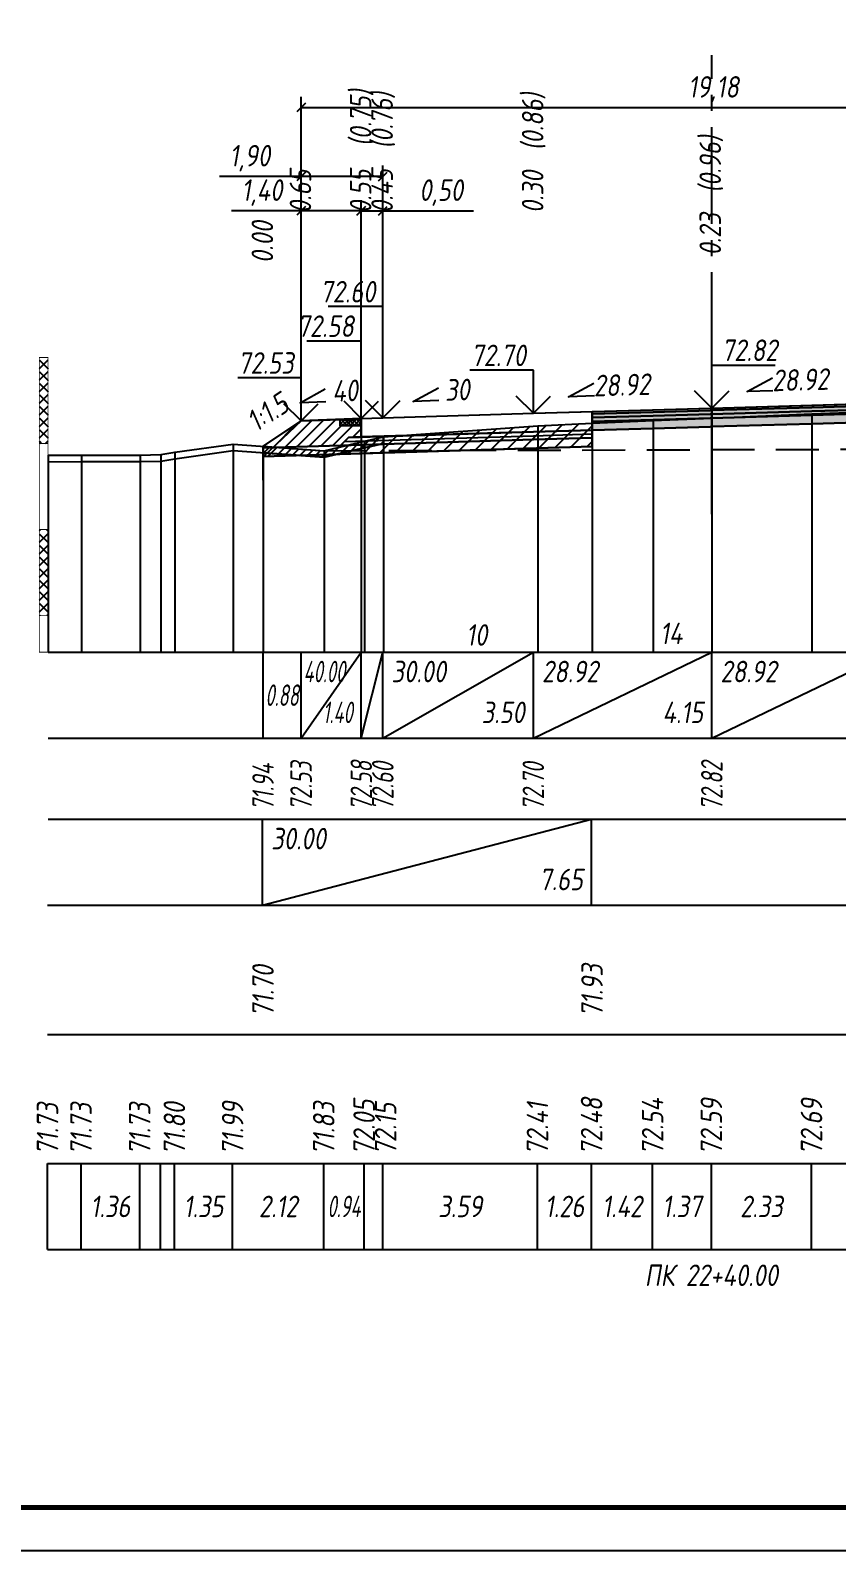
# Model space of a CAD drawing. Extents: x -717 to 1451, y -133302 to 233.
# Drawn here: x 78 to 171.7, y -34755.4 to -34578.7 of the extents above; entities that cross this region are included whole.
import ezdxf
from ezdxf.enums import TextEntityAlignment as Align

# ---------------------------------------------------------------- set-up
doc = ezdxf.new("R2010")
doc.units = 0
doc.linetypes.add('осевая2', pattern=[1.125, 0.75, -0.125, 0.125, -0.125])
doc.linetypes.add('штриховая', pattern=[0.75, 0.5, -0.25])
for name, color, linetype in [('Интерполированный поперечник', 2, 'Continuous'), ('Код_510', 7, 'Continuous'), ('Код_514', 1, 'Continuous'), ('Код_516', 1, 'Continuous'), ('Контур_0', 7, 'Continuous'), ('Контур_2521', 7, 'Continuous'), ('Контур_2564', 7, 'Continuous'), ('Контур_2660', 7, 'Continuous'), ('Контур_2665', 7, 'Continuous'), ('Контур_400', 7, 'Continuous'), ('Контур_508', 7, 'Continuous'), ('Контур_512', 7, 'Continuous'), ('Контур_513', 7, 'Continuous'), ('Контур_818', 7, 'Continuous'), ('Красный поперечник', 1, 'Continuous'), ('Линейка абсолютных высот', 7, 'Continuous'), ('Объём_2501', 7, 'Continuous'), ('Объём_2564', 7, 'Continuous'), ('Объём_2650', 7, 'Continuous'), ('Объём_2660', 7, 'Continuous'), ('Объём_2661', 7, 'Continuous'), ('Объём_2662', 7, 'Continuous'), ('Объём_2663', 7, 'Continuous'), ('Объём_2665', 7, 'Continuous'), ('Объём_2666', 7, 'Continuous'), ('Объём_2753', 7, 'Continuous'), ('Ось', 1, 'осевая2'), ('Откосы', 7, 'Continuous'), ('Отметки покрытия', 7, 'Continuous'), ('Подписи поперечников', 7, 'Continuous'), ('Рабочие отметки', 7, 'Continuous'), ('Рабочие отметки доп.', 7, 'Continuous'), ('Слои выравнивания', 7, 'Continuous'), ('Таблица', 7, 'Continuous'), ('Уклоны проезжей части', 7, 'Continuous'), ('Черный поперечник', 3, 'Continuous')]:
    doc.layers.add(name, color=color, linetype=linetype)
for name, color, linetype, true_color in [('Контур_2540', 2, 'Continuous', 0xffff00), ('Контур_2560', 2, 'Continuous', 0xffff00), ('Контур_2561', 7, 'Continuous', 0xff8040), ('Контур_2562', 3, 'Continuous', 0x00ff00), ('Контур_2563', 7, 'Continuous', 0xff8000), ('Контур_2570', 7, 'Continuous', 0x80ff00), ('Контур_2725', 7, 'Continuous', 0x323232), ('Контур_2736', 4, 'Continuous', 0x00ffff), ('Контур_2737', 4, 'Continuous', 0x00ffff), ('Контур_2738', 4, 'Continuous', 0x00ffff), ('Контур_2739', 4, 'Continuous', 0x00ffff), ('Контур_2741', 4, 'Continuous', 0x00ffff), ('Контур_2742', 4, 'Continuous', 0x00ffff), ('Контур_2743', 4, 'Continuous', 0x00ffff), ('Контур_2744', 7, 'Continuous', 0xa4ffff), ('Контур_2745', 7, 'Continuous', 0xa4ffff), ('Контур_2747', 4, 'Continuous', 0x00ffff), ('Контур_2748', 4, 'Continuous', 0x00ffff), ('Контур_2749', 4, 'Continuous', 0x00ffff), ('Контур_2750', 4, 'Continuous', 0x00ffff), ('Контур_2751', 4, 'Continuous', 0x00ffff), ('Контур_2752', 4, 'Continuous', 0x00ffff), ('Контур_2760', 7, 'Continuous', 0x323232), ('Контур_2761', 7, 'Continuous', 0x323232), ('Контур_2762', 7, 'Continuous', 0x323232), ('Контур_2763', 7, 'Continuous', 0x323232), ('Контур_402', 7, 'Continuous', 0xff6464), ('Контур_703', 4, 'Continuous', 0x00ffff), ('Контур_705', 4, 'Continuous', 0x00ffff), ('Контур_707', 4, 'Continuous', 0x00ffff), ('Контур_720', 131, 'Continuous', 0xaaffff), ('Объём_2500', 7, 'Continuous', 0xc0c0c0), ('Объём_2520', 7, 'Continuous', 0x80ffff), ('Объём_2540', 2, 'Continuous', 0xffff00), ('Объём_2560', 2, 'Continuous', 0xffff00), ('Объём_2561', 7, 'Continuous', 0xff8040), ('Объём_2562', 3, 'Continuous', 0x00ff00), ('Объём_2563', 7, 'Continuous', 0xff8000), ('Объём_2570', 7, 'Continuous', 0x80ff00), ('Объём_2600', 7, 'Continuous', 0x808000), ('Объём_2746', 2, 'Continuous', 0xffff00)]:
    doc.layers.add(name, color=color, linetype=linetype, true_color=true_color)
doc.styles.get("Standard").update_dxf_attribs({"font": 'txt', "height": 2.5})
doc.styles.add('М', font='romand.shx', dxfattribs={"width": 0.8, "oblique": 10, "height": 2.5})
doc.dimstyles.new('ISO-25', dxfattribs={"dimtxt": 2.5, "dimasz": 2.5, "dimexe": 1.25, "dimexo": 0.625, "dimtad": 1, "dimtxsty": 'Standard', "dimcen": 2.5, "dimadec": 0, "dimazin": 0, "dimtfac": 1, "dimtmove": 0, "dimatfit": 3, "dimfxl": 1, "dimarcsym": 0})
pattern_1 = [(45.0000013, (0, 0), (-0.67351924, 0.67351921), []), (135.0000003, (0, 0), (-0.673519222, -0.67351923), [])]

# ---------------------------------------------------------------- blocks, each defined once
blk = doc.blocks.new('_Oblique')
at = {"color": 0, "linetype": 'ByBlock', "lineweight": -2}
blk.add_line((-0.5, -0.5), (0.5, 0.5), dxfattribs=at)
blk = doc.blocks.new('*D802')
at = {"color": 0, "lineweight": -2, "transparency": 16777216}
for p, q in [((109.42, -34623.56), (109.42, -34598.45)), ((116.42, -34623.28), (116.42, -34598.45)), ((109.42, -34599.7), (101.34, -34599.7)), ((116.42, -34599.7), (109.42, -34599.7))]:
    blk.add_line(p, q, dxfattribs=at)
at = {"layer": 'Defpoints', "color": 0, "transparency": 16777216}
for p in [(116.42, -34599.7), (109.42, -34624.18), (116.42, -34623.9)]:
    blk.add_point(p, dxfattribs=at)
at = {"color": 0, "lineweight": -2, "transparency": 16777216, "rotation": 180}
blk.add_blockref('_Oblique', (109.42, -34599.7), dxfattribs=at)
at = {"color": 0, "lineweight": -2, "transparency": 16777216}
blk.add_blockref('_Oblique', (116.42, -34599.7), dxfattribs=at)
at = {"color": 0, "transparency": 16777216, "insert": (104.88, -34597.59), "char_height": 2.5, "width": 8.75, "attachment_point": 5, "style": 'М'}
blk.add_mtext('1,40', dxfattribs=at)
blk = doc.blocks.new('*D804')
at = {"color": 0, "lineweight": -2, "transparency": 16777216}
for p, q in [((116.42, -34623.28), (116.42, -34598.45)), ((118.92, -34623.2), (118.92, -34598.45)), ((116.42, -34599.7), (118.92, -34599.7)), ((118.92, -34599.7), (129.47, -34599.7))]:
    blk.add_line(p, q, dxfattribs=at)
at = {"layer": 'Defpoints', "color": 0, "transparency": 16777216}
for p in [(118.92, -34599.7), (116.42, -34623.9), (118.92, -34623.83)]:
    blk.add_point(p, dxfattribs=at)
at = {"color": 0, "lineweight": -2, "transparency": 16777216, "rotation": 180}
blk.add_blockref('_Oblique', (116.42, -34599.7), dxfattribs=at)
at = {"color": 0, "lineweight": -2, "transparency": 16777216}
blk.add_blockref('_Oblique', (118.92, -34599.7), dxfattribs=at)
at = {"color": 0, "transparency": 16777216, "insert": (125.71, -34597.59), "char_height": 2.5, "width": 9.1667, "attachment_point": 5, "style": 'М'}
blk.add_mtext('0,50', dxfattribs=at)
blk = doc.blocks.new('*D807')
at = {"color": 0, "lineweight": -2, "transparency": 16777216}
for p, q in [((109.42, -34623.56), (109.42, -34594.45)), ((118.92, -34623.2), (118.92, -34594.45)), ((109.42, -34595.7), (99.93, -34595.7)), ((118.92, -34595.7), (109.42, -34595.7))]:
    blk.add_line(p, q, dxfattribs=at)
at = {"layer": 'Defpoints', "color": 0, "transparency": 16777216}
for p in [(118.92, -34595.7), (109.42, -34624.18), (118.92, -34623.83)]:
    blk.add_point(p, dxfattribs=at)
at = {"color": 0, "lineweight": -2, "transparency": 16777216, "rotation": 180}
blk.add_blockref('_Oblique', (109.42, -34595.7), dxfattribs=at)
at = {"color": 0, "lineweight": -2, "transparency": 16777216}
blk.add_blockref('_Oblique', (118.92, -34595.7), dxfattribs=at)
at = {"color": 0, "transparency": 16777216, "insert": (103.47, -34593.59), "char_height": 2.5, "width": 8.75, "attachment_point": 5, "style": 'М'}
blk.add_mtext('1,90', dxfattribs=at)
blk = doc.blocks.new('*D808')
at = {"color": 0, "lineweight": -2, "transparency": 16777216}
for p, q in [((109.42, -34623.56), (109.42, -34586.45)), ((109.42, -34587.7), (205.31, -34587.7)), ((205.31, -34620.66), (205.31, -34586.45))]:
    blk.add_line(p, q, dxfattribs=at)
at = {"layer": 'Defpoints', "color": 0, "transparency": 16777216}
for p in [(205.31, -34587.7), (205.31, -34621.28), (109.42, -34624.18)]:
    blk.add_point(p, dxfattribs=at)
at = {"color": 0, "lineweight": -2, "transparency": 16777216, "rotation": 180}
blk.add_blockref('_Oblique', (109.42, -34587.7), dxfattribs=at)
at = {"color": 0, "lineweight": -2, "transparency": 16777216}
blk.add_blockref('_Oblique', (205.31, -34587.7), dxfattribs=at)
at = {"color": 0, "transparency": 16777216, "insert": (157.37, -34585.59), "char_height": 2.5, "width": 10.8333, "attachment_point": 5, "style": 'М'}
blk.add_mtext('19,18', dxfattribs=at)

msp = doc.modelspace()

# ---------------------------------------------------------------- hatches: boundary and pattern name
h = msp.add_hatch()
h.set_pattern_fill('ANSI37', color=256, scale=0.1)
h.set_pattern_definition([(45, (115.18245, -34624.16376), (-0.22451, 0.22451), []), (135, (115.18245, -34624.16376), (-0.22451, -0.22451), [])])
h.paths.add_polyline_path([(113.926, -34623.94), (113.932, -34624.667), (116.418, -34624.667), (116.425, -34623.839), (115.175, -34624.164)])
at = {"layer": 'Линейка абсолютных высот'}
h = msp.add_hatch(dxfattribs=at)
h.set_pattern_fill('ANSI37', scale=0.3, style=0)
h.set_pattern_definition(pattern_1)
h.paths.add_polyline_path([(80, -34626.754), (80, -34616.754), (79, -34616.754), (79, -34626.754)])
h = msp.add_hatch(dxfattribs=at)
h.set_pattern_fill('ANSI37', scale=0.3, style=0)
h.set_pattern_definition(pattern_1)
h.paths.add_polyline_path([(80, -34646.754), (80, -34636.754), (79, -34636.754), (79, -34646.754)])
at = {"layer": 'Объём_2563'}
h = msp.add_hatch(dxfattribs=at)
h.set_pattern_fill('ANSI31', color=256, scale=0.3)
h.paths.add_polyline_path([(109.425, -34624.12), (113.926, -34623.94), (113.932, -34624.667), (116.425, -34624.667), (116.425, -34625.99), (114.925, -34626.035), (113.997, -34626.962), (105, -34627.232), (105, -34627.07)])
at = {"layer": 'Объём_2570'}
h = msp.add_hatch(dxfattribs=at)
h.set_pattern_fill('ANSI31', color=256, scale=0.2)
h.paths.add_polyline_path([(118.997, -34626.741), (116.806, -34627.243), (112.119, -34628.342), (105, -34627.82), (105, -34627.07), (112.119, -34627.592), (116.806, -34626.493), (118.997, -34625.991)])
at = {"layer": 'Объём_2600'}
h = msp.add_hatch(dxfattribs=at)
h.set_pattern_fill('ANSI31', color=6, scale=0.4)
h.paths.add_polyline_path([(136.957, -34624.709), (143.251, -34624.37), (143.251, -34627.107), (113.588, -34627.997), (116.806, -34627.243), (118.997, -34626.741), (118.997, -34625.991)])
h = msp.add_hatch(dxfattribs=at)
h.set_pattern_fill('ANSI31', color=6, scale=0.4)
h.paths.add_polyline_path([(105, -34628.255), (105, -34627.82), (109.211, -34628.129)])
h = msp.add_hatch(dxfattribs=at)
h.set_pattern_fill('HONEY', color=5, scale=0.3)
h.paths.add_polyline_path([(112.119, -34628.342), (109.211, -34628.129), (113.588, -34627.997)])
at = {"layer": 'Слои выравнивания'}
for color, points in [(2, [(157.175, -34622.64), (168.818, -34622.303), (177.925, -34622.04), (185.526, -34621.812), (192.622, -34621.599), (192.622, -34621.849), (185.526, -34622.062), (177.925, -34622.29), (168.818, -34622.553), (157.175, -34622.89)]), (2, [(143.251, -34623.042), (150.349, -34622.837), (156.986, -34622.645), (157.175, -34622.64), (157.175, -34622.89), (156.986, -34622.895), (150.349, -34623.087), (143.251, -34623.292)]), (3, [(143.251, -34623.292), (150.349, -34623.087), (156.986, -34622.895), (157.175, -34622.89), (157.175, -34623.34), (156.986, -34623.345), (150.349, -34623.537), (143.251, -34623.742)]), (4, [(143.251, -34623.742), (150.349, -34623.537), (156.986, -34623.345), (157.175, -34623.34), (157.175, -34623.79), (156.986, -34623.795), (150.349, -34623.987), (143.251, -34624.192)]), (3, [(157.175, -34622.89), (168.818, -34622.553), (177.925, -34622.29), (185.526, -34622.062), (192.622, -34621.849), (192.622, -34622.299), (185.526, -34622.512), (177.925, -34622.74), (168.818, -34623.003), (157.175, -34623.34)]), (4, [(157.175, -34623.34), (168.818, -34623.003), (177.925, -34622.74), (185.526, -34622.512), (192.622, -34622.299), (192.622, -34622.749), (185.526, -34622.962), (177.925, -34623.19), (168.818, -34623.453), (157.175, -34623.79)]), (5, [(157.175, -34623.79), (168.818, -34623.453), (177.925, -34623.19), (185.526, -34622.962), (192.622, -34622.749), (192.622, -34623.749), (185.526, -34623.962), (177.925, -34624.19), (168.818, -34624.453), (157.175, -34624.79)]), (5, [(143.251, -34624.192), (150.349, -34623.987), (156.986, -34623.795), (157.175, -34623.79), (157.175, -34624.79), (156.986, -34624.795), (150.349, -34624.987), (143.251, -34625.192)])]:
    msp.add_hatch(color=color, dxfattribs=at).paths.add_polyline_path(points)

# ---------------------------------------------------------------- linework, layer by layer
at = {"flags": 128}
msp.add_lwpolyline([(-30.054, -34755.421), (389.946, -34755.421), (389.946, -34458.421), (-30.054, -34458.421)], close=True, dxfattribs=at)
at = {"const_width": 0.6, "flags": 128}
msp.add_lwpolyline([(-10.054, -34750.421), (384.946, -34750.421), (384.946, -34463.421), (-10.054, -34463.421)], close=True, dxfattribs=at)
msp.add_lwpolyline([(113.926, -34623.94), (113.932, -34624.667), (116.418, -34624.667), (116.425, -34623.839), (115.175, -34624.164), (113.926, -34623.94)])
at = {"layer": 'Интерполированный поперечник', "linetype": 'штриховая', "ltscale": 10, "flags": 128}
msp.add_lwpolyline([(112.119, -34627.592), (226.103, -34627.263)], dxfattribs=at)
at = {"layer": 'Код_510'}
for p, q in [((79.946, -34720.421), (79.946, -34710.421)), ((83.839, -34720.421), (83.839, -34710.421)), ((90.662, -34720.421), (90.662, -34710.421)), ((93.077, -34720.421), (93.077, -34710.421)), ((94.696, -34720.421), (94.696, -34710.421)), ((101.465, -34720.421), (101.465, -34710.421)), ((112.064, -34720.421), (112.064, -34710.421)), ((116.752, -34720.421), (116.752, -34710.421)), ((118.943, -34720.421), (118.943, -34710.421)), ((136.903, -34720.421), (136.903, -34710.421)), ((143.197, -34720.421), (143.197, -34710.421)), ((150.294, -34720.421), (150.294, -34710.421)), ((157.121, -34720.421), (157.121, -34710.421)), ((168.763, -34720.421), (168.763, -34710.421))]:
    msp.add_line(p, q, dxfattribs=at)
at = {"layer": 'Код_514'}
for p, q in [((105, -34661), (105, -34651)), ((109.425, -34661), (109.425, -34651)), ((109.425, -34661), (116.425, -34651)), ((116.425, -34661), (116.425, -34651)), ((116.425, -34661), (118.925, -34651)), ((118.925, -34661), (118.925, -34651)), ((118.925, -34661), (136.425, -34651)), ((136.425, -34661), (136.425, -34651)), ((136.425, -34661), (157.175, -34651)), ((157.175, -34661), (157.175, -34651)), ((157.175, -34661), (177.925, -34651))]:
    msp.add_line(p, q, dxfattribs=at)
at = {"layer": 'Код_516'}
for p, q in [((104.946, -34680.421), (104.946, -34670.421)), ((104.946, -34680.421), (143.197, -34670.421)), ((143.197, -34680.421), (143.197, -34670.421))]:
    msp.add_line(p, q, dxfattribs=at)
at = {"layer": 'Контур_0', "flags": 128}
for points in [[(116.425, -34623.84), (136.425, -34623.24), (143.251, -34623.042), (143.251, -34625.192), (136.425, -34625.39), (116.425, -34625.99), (116.425, -34623.84), (116.425, -34623.84)], [(109.425, -34624.12), (105, -34627.07), (105, -34627.07), (105, -34627.07), (105, -34627.07), (105, -34627.07), (105, -34627.07), (105, -34627.07), (105, -34627.07), (105, -34627.07), (105, -34627.07), (105, -34627.07), (105, -34627.07), (105, -34627.07), (105, -34627.07), (105, -34631)], [(109.425, -34624.12), (105, -34627.07), (105, -34627.07), (105, -34627.07), (105, -34627.07), (105, -34627.07), (105, -34627.07), (105, -34627.07), (105, -34627.07), (105, -34627.07), (105, -34627.07), (105, -34627.07), (105, -34627.07), (105, -34627.07), (105, -34627.07), (105, -34631), (105, -34631), (105, -34627.07), (105, -34627.07), (105, -34627.07), (105, -34627.07), (105, -34627.07), (105, -34627.07), (105, -34627.07), (105, -34627.07), (105, -34627.07), (105, -34627.07), (105, -34627.07), (105, -34627.07), (105, -34627.07)], [(114.925, -34626.035), (136.425, -34625.39), (143.251, -34625.192), (143.251, -34626.092), (136.425, -34626.29), (113.997, -34626.962), (114.925, -34626.035), (114.925, -34626.035)], [(105, -34627.232), (113.997, -34626.962), (114.925, -34626.035), (116.425, -34625.99)]]:
    msp.add_lwpolyline(points, dxfattribs=at)
at = {"layer": 'Контур_2521', "color": 250, "flags": 128}
msp.add_lwpolyline([(114.461, -34626.499), (136.425, -34625.84), (143.251, -34625.642)], dxfattribs=at)
at = {"layer": 'Контур_2540', "flags": 128}
msp.add_lwpolyline([(113.997, -34626.962), (136.425, -34626.29), (143.251, -34626.092), (143.251, -34627.107), (105, -34628.255), (105, -34627.232), (113.997, -34626.962), (113.997, -34626.962)], dxfattribs=at)
at = {"layer": 'Контур_2560', "flags": 128}
msp.add_lwpolyline([(109.425, -34624.12), (109.425, -34624.12), (109.425, -34624.12), (116.425, -34623.84)], dxfattribs=at)
at = {"layer": 'Контур_2561', "flags": 128}
msp.add_lwpolyline([(116.425, -34623.84), (116.425, -34623.84), (109.425, -34624.12), (109.425, -34624.12), (116.425, -34623.84)], dxfattribs=at)
at = {"layer": 'Контур_2562', "flags": 128}
msp.add_lwpolyline([(109.425, -34624.12), (109.425, -34624.12), (109.425, -34624.12), (109.425, -34624.12), (109.425, -34624.12)], dxfattribs=at)
at = {"layer": 'Контур_2563', "flags": 128}
msp.add_lwpolyline([(109.425, -34624.12), (116.425, -34623.84), (116.425, -34625.99), (114.925, -34626.035), (113.997, -34626.962), (105, -34627.232), (105, -34627.07), (109.425, -34624.12), (109.425, -34624.12)], dxfattribs=at)
at = {"layer": 'Контур_2564', "flags": 128}
msp.add_lwpolyline([(109.425, -34624.12), (116.425, -34623.84)], dxfattribs=at)
at = {"layer": 'Контур_2570', "flags": 128}
msp.add_lwpolyline([(80, -34628.866), (83.893, -34628.854), (90.716, -34628.853), (93.131, -34628.791), (94.751, -34628.523), (101.519, -34627.564), (112.119, -34628.342), (112.119, -34628.342), (116.806, -34627.243), (118.997, -34626.741), (118.997, -34625.991), (136.957, -34624.709), (143.251, -34624.37), (150.349, -34624.071), (157.175, -34623.787), (168.818, -34623.304), (185.526, -34622.691)], dxfattribs=at)
at = {"layer": 'Контур_2660', "flags": 128}
msp.add_lwpolyline([(105, -34628.255), (143.251, -34627.107)], dxfattribs=at)
at = {"layer": 'Контур_2665', "flags": 128}
msp.add_lwpolyline([(109.425, -34624.12), (109.425, -34624.12)], dxfattribs=at)
at = {"layer": 'Контур_2725', "flags": 128}
msp.add_lwpolyline([(143.251, -34625.192), (150.349, -34624.987), (156.986, -34624.795), (157.175, -34624.79), (168.818, -34624.453), (177.925, -34624.19), (185.526, -34623.962), (192.622, -34623.749)], dxfattribs=at)
at = {"layer": 'Контур_2736', "flags": 128}
msp.add_lwpolyline([(109.425, -34624.12), (105, -34627.07)], dxfattribs=at)
at = {"layer": 'Контур_2737', "flags": 128}
msp.add_lwpolyline([(105, -34627.07), (105, -34627.07)], dxfattribs=at)
at = {"layer": 'Контур_2738', "flags": 128}
msp.add_lwpolyline([(105, -34627.07), (105, -34627.07)], dxfattribs=at)
at = {"layer": 'Контур_2739', "flags": 128}
msp.add_lwpolyline([(105, -34627.07), (105, -34627.07)], dxfattribs=at)
at = {"layer": 'Контур_2741', "flags": 128}
msp.add_lwpolyline([(105, -34627.07), (105, -34627.07)], dxfattribs=at)
at = {"layer": 'Контур_2742', "flags": 128}
msp.add_lwpolyline([(105, -34627.07), (105, -34627.07)], dxfattribs=at)
at = {"layer": 'Контур_2743', "flags": 128}
msp.add_lwpolyline([(105, -34627.07), (105, -34627.07)], dxfattribs=at)
at = {"layer": 'Контур_2744', "flags": 128}
msp.add_lwpolyline([(105, -34627.07), (105, -34627.07)], dxfattribs=at)
msp.add_lwpolyline([(105, -34627.07), (105, -34627.07)], dxfattribs=at)
msp.add_lwpolyline([(105, -34627.07), (105, -34627.07)], dxfattribs=at)
msp.add_lwpolyline([(105, -34627.07), (105, -34627.07)], dxfattribs=at)
msp.add_lwpolyline([(105, -34627.07), (105, -34627.07)], dxfattribs=at)
msp.add_lwpolyline([(105, -34627.07), (105, -34627.07)], dxfattribs=at)
at = {"layer": 'Контур_2745', "flags": 128}
msp.add_lwpolyline([(105, -34627.07), (105, -34627.07)], dxfattribs=at)
msp.add_lwpolyline([(105, -34627.07), (105, -34627.07)], dxfattribs=at)
msp.add_lwpolyline([(105, -34627.07), (105, -34627.07)], dxfattribs=at)
msp.add_lwpolyline([(105, -34627.07), (105, -34627.07)], dxfattribs=at)
msp.add_lwpolyline([(105, -34627.07), (105, -34627.07)], dxfattribs=at)
msp.add_lwpolyline([(105, -34627.07), (105, -34627.07)], dxfattribs=at)
at = {"layer": 'Контур_2747', "flags": 128}
msp.add_lwpolyline([(105, -34627.07), (105, -34627.07)], dxfattribs=at)
at = {"layer": 'Контур_2748', "flags": 128}
msp.add_lwpolyline([(105, -34627.07), (105, -34627.07)], dxfattribs=at)
at = {"layer": 'Контур_2749', "flags": 128}
msp.add_lwpolyline([(105, -34627.07), (105, -34627.07)], dxfattribs=at)
at = {"layer": 'Контур_2750', "flags": 128}
msp.add_lwpolyline([(105, -34627.07), (105, -34627.07)], dxfattribs=at)
at = {"layer": 'Контур_2751', "flags": 128}
msp.add_lwpolyline([(105, -34627.07), (105, -34627.07)], dxfattribs=at)
at = {"layer": 'Контур_2752', "flags": 128}
msp.add_lwpolyline([(105, -34627.07), (105, -34627.07)], dxfattribs=at)
at = {"layer": 'Контур_2760', "flags": 128}
msp.add_lwpolyline([(143.251, -34623.042), (150.349, -34622.837), (156.986, -34622.645), (157.175, -34622.64), (168.818, -34622.303), (177.925, -34622.04), (185.526, -34621.812), (192.622, -34621.599)], dxfattribs=at)
at = {"layer": 'Контур_2761', "flags": 128}
msp.add_lwpolyline([(143.251, -34623.292), (150.349, -34623.087), (156.986, -34622.895), (157.175, -34622.89), (168.818, -34622.553), (177.925, -34622.29), (185.526, -34622.062), (192.622, -34621.849)], dxfattribs=at)
at = {"layer": 'Контур_2762', "flags": 128}
msp.add_lwpolyline([(143.251, -34623.742), (150.349, -34623.537), (156.986, -34623.345), (157.175, -34623.34), (168.818, -34623.003), (177.925, -34622.74), (185.526, -34622.512), (192.622, -34622.299)], dxfattribs=at)
at = {"layer": 'Контур_2763', "flags": 128}
msp.add_lwpolyline([(143.251, -34624.192), (150.349, -34623.987), (156.986, -34623.795), (157.175, -34623.79), (168.818, -34623.453), (177.925, -34623.19), (185.526, -34622.962), (192.622, -34622.749)], dxfattribs=at)
at = {"layer": 'Контур_400', "flags": 128}
for points in [[(157.175, -34622.64), (177.925, -34622.04), (195.425, -34621.515), (195.425, -34621.515), (195.425, -34621.515), (195.425, -34621.515), (198.253, -34621.43), (198.253, -34621.43), (200.753, -34621.355)], [(116.425, -34623.84), (118.925, -34623.765), (118.925, -34623.765), (118.925, -34623.765), (118.925, -34623.765), (118.925, -34623.765), (118.925, -34623.765), (136.425, -34623.24), (157.175, -34622.64)]]:
    msp.add_lwpolyline(points, dxfattribs=at)
at = {"layer": 'Контур_402', "flags": 128}
msp.add_lwpolyline([(105, -34628.255), (143.251, -34627.107), (143.251, -34625.192), (157.175, -34624.79), (177.925, -34624.19), (192.622, -34623.749), (192.622, -34627.753), (216.169, -34628.459)], dxfattribs=at)
at = {"layer": 'Контур_508', "flags": 128}
msp.add_lwpolyline([(105, -34628.255), (143.251, -34627.107), (143.251, -34625.192), (157.175, -34624.79), (177.925, -34624.19), (192.622, -34623.749), (192.622, -34627.753), (216.169, -34628.459), (218.763, -34630.189), (220.763, -34630.189), (225.148, -34627.265)], dxfattribs=at)
at = {"layer": 'Контур_512', "flags": 128}
msp.add_lwpolyline([(105, -34628.255), (143.251, -34627.107)], dxfattribs=at)
at = {"layer": 'Контур_513', "flags": 128}
msp.add_lwpolyline([(105, -34628.255), (143.251, -34627.107), (143.251, -34625.192), (157.175, -34624.79), (177.925, -34624.19), (192.622, -34623.749), (192.622, -34627.753), (216.169, -34628.459), (218.763, -34630.189), (220.763, -34630.189), (225.148, -34627.265)], dxfattribs=at)
at = {"layer": 'Контур_703', "flags": 128}
for points in [[(109.425, -34624.12), (105, -34627.07)], [(105, -34627.07), (105, -34631)]]:
    msp.add_lwpolyline(points, dxfattribs=at)
at = {"layer": 'Контур_705', "flags": 128}
msp.add_lwpolyline([(105, -34627.07), (105, -34627.07)], dxfattribs=at)
at = {"layer": 'Контур_707', "flags": 128}
msp.add_lwpolyline([(105, -34631), (105, -34627.07)], dxfattribs=at)
at = {"layer": 'Контур_720', "flags": 128}
msp.add_lwpolyline([(105, -34631), (105, -34631)], dxfattribs=at)
at = {"layer": 'Контур_818', "flags": 128}
msp.add_lwpolyline([(105, -34627.82), (112.119, -34628.342), (112.119, -34628.342), (116.806, -34627.243), (118.997, -34626.741), (118.997, -34625.991), (136.957, -34624.709), (143.251, -34624.37), (150.349, -34624.071), (157.175, -34623.787), (168.818, -34623.304), (185.526, -34622.691), (192.622, -34622.437), (207.724, -34622.923), (213.654, -34623.118), (213.654, -34623.868), (216.859, -34624.981), (225.148, -34627.699)], dxfattribs=at)
at = {"layer": 'Красный поперечник'}
for p, q in [((118.925, -34623.765), (136.425, -34623.24)), ((136.425, -34623.24), (157.175, -34622.64)), ((157.175, -34622.64), (177.925, -34622.04)), ((105, -34627.07), (109.425, -34624.12)), ((109.425, -34624.12), (116.425, -34623.84)), ((116.425, -34623.84), (118.925, -34623.765)), ((105, -34628.255), (105, -34651)), ((143.251, -34627.107), (143.251, -34651))]:
    msp.add_line(p, q, dxfattribs=at)
at = {"layer": 'Линейка абсолютных высот', "color": 7, "const_width": 0.1, "flags": 128}
for points in [[(80, -34626.754), (80, -34616.754), (79, -34616.754), (79, -34626.754), (80, -34626.754)], [(80, -34636.754), (80, -34626.754), (79, -34626.754), (79, -34636.754), (80, -34636.754)], [(80, -34646.754), (80, -34636.754), (79, -34636.754), (79, -34646.754), (80, -34646.754)], [(80, -34651), (80, -34646.754), (79, -34646.754), (79, -34651), (80, -34651)]]:
    msp.add_lwpolyline(points, dxfattribs=at)
at = {"layer": 'Объём_2500', "flags": 128}
msp.add_lwpolyline([(116.425, -34623.84), (136.425, -34623.24), (143.251, -34623.042), (143.251, -34625.192), (136.425, -34625.39), (116.425, -34625.99), (116.425, -34623.84), (116.425, -34623.84)], dxfattribs=at)
at = {"layer": 'Объём_2501', "flags": 128}
for points in [[(157.175, -34622.64), (177.925, -34622.04), (195.425, -34621.515), (195.425, -34621.515), (195.425, -34621.515), (195.425, -34621.515), (198.253, -34621.43), (198.253, -34621.43), (200.753, -34621.355)], [(116.425, -34623.84), (118.925, -34623.765), (118.925, -34623.765), (118.925, -34623.765), (118.925, -34623.765), (118.925, -34623.765), (118.925, -34623.765), (136.425, -34623.24), (157.175, -34622.64)]]:
    msp.add_lwpolyline(points, dxfattribs=at)
at = {"layer": 'Объём_2520', "color": 250, "flags": 128}
msp.add_lwpolyline([(114.925, -34626.035), (136.425, -34625.39), (143.251, -34625.192), (143.251, -34626.092), (136.425, -34626.29), (113.997, -34626.962), (114.925, -34626.035), (114.925, -34626.035)], dxfattribs=at)
at = {"layer": 'Объём_2540', "flags": 128}
msp.add_lwpolyline([(113.997, -34626.962), (136.425, -34626.29), (143.251, -34626.092), (143.251, -34627.107), (105, -34628.255), (105, -34627.232), (113.997, -34626.962), (113.997, -34626.962)], dxfattribs=at)
at = {"layer": 'Объём_2560', "flags": 128}
msp.add_lwpolyline([(109.425, -34624.12), (109.425, -34624.12), (109.425, -34624.12), (116.425, -34623.84)], dxfattribs=at)
at = {"layer": 'Объём_2561', "flags": 128}
msp.add_lwpolyline([(116.425, -34623.84), (116.425, -34623.84), (109.425, -34624.12), (109.425, -34624.12), (116.425, -34623.84)], dxfattribs=at)
at = {"layer": 'Объём_2562', "flags": 128}
msp.add_lwpolyline([(109.425, -34624.12), (109.425, -34624.12), (109.425, -34624.12), (109.425, -34624.12), (109.425, -34624.12)], dxfattribs=at)
at = {"layer": 'Объём_2563', "color": 250, "flags": 128}
msp.add_lwpolyline([(109.425, -34624.12), (113.926, -34623.94), (113.932, -34624.667), (116.425, -34624.667), (116.425, -34625.99), (114.925, -34626.035), (113.997, -34626.962), (105, -34627.232), (105, -34627.07), (109.425, -34624.12), (109.425, -34624.12)], dxfattribs=at)
at = {"layer": 'Объём_2564', "flags": 128}
msp.add_lwpolyline([(109.425, -34624.12), (116.425, -34623.84)], dxfattribs=at)
at = {"layer": 'Объём_2570', "flags": 128}
msp.add_lwpolyline([(118.997, -34626.741), (116.806, -34627.243), (112.119, -34628.342), (105, -34627.82), (105, -34627.07), (112.119, -34627.592), (116.806, -34626.493), (118.997, -34625.991), (118.997, -34626.741), (118.997, -34626.741)], dxfattribs=at)
at = {"layer": 'Объём_2600', "color": 5, "flags": 128}
msp.add_lwpolyline([(112.119, -34628.342), (109.211, -34628.129), (113.588, -34627.997), (112.119, -34628.342), (112.119, -34628.342)], dxfattribs=at)
at = {"layer": 'Объём_2650', "color": 6, "flags": 128}
for points in [[(136.957, -34624.709), (143.251, -34624.37), (143.251, -34627.107), (113.588, -34627.997), (116.806, -34627.243), (118.997, -34626.741), (118.997, -34625.991), (136.957, -34624.709), (136.957, -34624.709)], [(105, -34628.255), (105, -34627.82), (109.211, -34628.129), (105, -34628.255), (105, -34628.255)]]:
    msp.add_lwpolyline(points, dxfattribs=at)
at = {"layer": 'Объём_2660', "flags": 128}
msp.add_lwpolyline([(105, -34628.255), (143.251, -34627.107)], dxfattribs=at)
at = {"layer": 'Объём_2661', "flags": 128}
msp.add_lwpolyline([(109.425, -34624.12), (105, -34627.07), (105, -34628.311)], dxfattribs=at)
at = {"layer": 'Объём_2662', "flags": 128}
msp.add_lwpolyline([(105, -34628.311), (105, -34627.07)], dxfattribs=at)
at = {"layer": 'Объём_2663', "flags": 128}
msp.add_lwpolyline([(105, -34628.311), (105, -34631), (105, -34628.311)], dxfattribs=at)
at = {"layer": 'Объём_2665', "flags": 128}
msp.add_lwpolyline([(109.425, -34624.12), (109.425, -34624.12)], dxfattribs=at)
at = {"layer": 'Объём_2666', "flags": 128}
msp.add_lwpolyline([(109.425, -34624.12), (105, -34628.311)], dxfattribs=at)
at = {"layer": 'Объём_2746', "flags": 128}
for points in [[(136.957, -34624.709), (143.251, -34624.37), (143.251, -34627.107), (113.588, -34627.997), (116.806, -34627.243), (118.997, -34626.741), (118.997, -34625.991), (136.957, -34624.709), (136.957, -34624.709)], [(105, -34628.255), (105, -34627.82), (109.211, -34628.129), (105, -34628.255), (105, -34628.255)]]:
    msp.add_lwpolyline(points, dxfattribs=at)
at = {"layer": 'Объём_2753', "flags": 128}
msp.add_lwpolyline([(143.251, -34623.042), (143.251, -34623.042)], dxfattribs=at)
at = {"layer": 'Ось', "ltscale": 15}
msp.add_line((157.175, -34634.971), (157.175, -34581.611), dxfattribs=at)
at = {"layer": 'Откосы', "color": 1, "flags": 128}
for points in [[(143.516, -34621.224), (140.517, -34621.311), (143.473, -34619.725)], [(164.266, -34620.624), (161.267, -34620.711), (164.223, -34619.125)], [(112.302, -34621.899), (109.304, -34622.019), (112.242, -34620.4)], [(125.44, -34621.759), (122.441, -34621.849), (125.395, -34620.26)]]:
    msp.add_lwpolyline(points, dxfattribs=at)
at = {"layer": 'Отметки покрытия', "color": 1}
for p, q in [((118.925, -34610.84), (112.575, -34610.84)), ((118.925, -34623.765), (118.925, -34610.84)), ((116.425, -34614.84), (110.075, -34614.84)), ((116.425, -34623.84), (116.425, -34614.84)), ((157.175, -34622.64), (157.175, -34617.64)), ((157.175, -34617.64), (164.525, -34617.64)), ((109.425, -34619.12), (102.075, -34619.12)), ((109.425, -34624.12), (109.425, -34619.12)), ((136.425, -34618.24), (129.025, -34618.24)), ((136.425, -34623.24), (136.425, -34618.24)), ((136.425, -34623.24), (134.425, -34621.24)), ((136.425, -34623.24), (138.425, -34621.24)), ((157.175, -34622.64), (155.175, -34620.64)), ((157.175, -34622.64), (159.175, -34620.64)), ((109.425, -34624.12), (107.425, -34622.12)), ((109.425, -34624.12), (111.425, -34622.12)), ((116.425, -34623.84), (114.425, -34621.84)), ((116.425, -34623.84), (118.425, -34621.84)), ((118.925, -34623.765), (116.925, -34621.765)), ((118.925, -34623.765), (120.925, -34621.765))]:
    msp.add_line(p, q, dxfattribs=at)
at = {"layer": 'Слои выравнивания'}
for p, q in [((143.251, -34623.042), (143.251, -34651)), ((157.175, -34622.64), (157.175, -34651)), ((116.425, -34623.84), (116.425, -34651))]:
    msp.add_line(p, q, dxfattribs=at)
at = {"layer": 'Слои выравнивания', "color": 2, "flags": 128}
for points in [[(157.175, -34622.64), (168.818, -34622.303), (177.925, -34622.04), (185.526, -34621.812), (192.622, -34621.599), (192.622, -34621.849), (185.526, -34622.062), (177.925, -34622.29), (168.818, -34622.553), (157.175, -34622.89)], [(143.251, -34623.042), (150.349, -34622.837), (156.986, -34622.645), (157.175, -34622.64), (157.175, -34622.89), (156.986, -34622.895), (150.349, -34623.087), (143.251, -34623.292)]]:
    msp.add_lwpolyline(points, close=True, dxfattribs=at)
at = {"layer": 'Слои выравнивания', "color": 3, "flags": 128}
for points in [[(143.251, -34623.292), (150.349, -34623.087), (156.986, -34622.895), (157.175, -34622.89), (157.175, -34623.34), (156.986, -34623.345), (150.349, -34623.537), (143.251, -34623.742)], [(157.175, -34622.89), (168.818, -34622.553), (177.925, -34622.29), (185.526, -34622.062), (192.622, -34621.849), (192.622, -34622.299), (185.526, -34622.512), (177.925, -34622.74), (168.818, -34623.003), (157.175, -34623.34)]]:
    msp.add_lwpolyline(points, close=True, dxfattribs=at)
at = {"layer": 'Слои выравнивания', "color": 4, "flags": 128}
for points in [[(143.251, -34623.742), (150.349, -34623.537), (156.986, -34623.345), (157.175, -34623.34), (157.175, -34623.79), (156.986, -34623.795), (150.349, -34623.987), (143.251, -34624.192)], [(157.175, -34623.34), (168.818, -34623.003), (177.925, -34622.74), (185.526, -34622.512), (192.622, -34622.299), (192.622, -34622.749), (185.526, -34622.962), (177.925, -34623.19), (168.818, -34623.453), (157.175, -34623.79)]]:
    msp.add_lwpolyline(points, close=True, dxfattribs=at)
at = {"layer": 'Слои выравнивания', "color": 5, "flags": 128}
for points in [[(157.175, -34623.79), (168.818, -34623.453), (177.925, -34623.19), (185.526, -34622.962), (192.622, -34622.749), (192.622, -34623.749), (185.526, -34623.962), (177.925, -34624.19), (168.818, -34624.453), (157.175, -34624.79)], [(143.251, -34624.192), (150.349, -34623.987), (156.986, -34623.795), (157.175, -34623.79), (157.175, -34624.79), (156.986, -34624.795), (150.349, -34624.987), (143.251, -34625.192)]]:
    msp.add_lwpolyline(points, close=True, dxfattribs=at)
at = {"layer": 'Таблица'}
for p, q in [((80, -34651), (250.148, -34651)), ((80, -34661), (250.148, -34661)), ((80, -34670.421), (250.148, -34670.421)), ((79.946, -34680.421), (250.094, -34680.421)), ((79.946, -34695.421), (250.094, -34695.421)), ((79.946, -34710.421), (250.094, -34710.421)), ((79.946, -34720.421), (250.094, -34720.421))]:
    msp.add_line(p, q, dxfattribs=at)
at = {"layer": 'Черный поперечник', "color": 7}
for p, q in [((168.818, -34623.304), (168.818, -34651)), ((136.957, -34624.709), (136.957, -34651)), ((143.251, -34624.37), (143.251, -34651)), ((150.349, -34624.071), (150.349, -34651)), ((157.175, -34623.787), (157.175, -34651)), ((101.519, -34626.814), (101.519, -34651)), ((116.806, -34626.493), (116.806, -34651)), ((118.997, -34625.991), (118.997, -34651)), ((80, -34628.116), (80, -34651)), ((83.893, -34628.104), (83.893, -34651)), ((90.716, -34628.103), (90.716, -34651)), ((93.131, -34628.041), (93.131, -34651)), ((94.751, -34627.773), (94.751, -34651)), ((112.119, -34627.592), (112.119, -34651))]:
    msp.add_line(p, q, dxfattribs=at)
at = {"layer": 'Черный поперечник', "flags": 128}
msp.add_lwpolyline([(80, -34628.116), (83.893, -34628.104), (90.716, -34628.103), (93.131, -34628.041), (94.751, -34627.773), (101.519, -34626.814), (112.119, -34627.592), (116.806, -34626.493), (118.997, -34625.991), (136.957, -34624.709), (143.251, -34624.37), (150.349, -34624.071), (157.175, -34623.787), (168.818, -34623.304), (185.526, -34622.691), (192.622, -34622.437), (207.724, -34622.923), (213.654, -34623.118), (216.859, -34624.231), (226.103, -34627.263), (240.599, -34627.938), (250.148, -34628.231)], dxfattribs=at)

# ---------------------------------------------------------------- texts
at = {"layer": 'Код_510', "style": 'М', "oblique": 10, "width": 0.8}
for s, p in [('72.05', (116.752, -34709.421)), ('72.48', (143.197, -34709.421)), ('72.54', (150.294, -34709.421)), ('72.59', (157.121, -34709.421)), ('72.69', (168.763, -34709.421)), ('71.73', (79.946, -34709.421)), ('71.73', (83.839, -34709.421)), ('71.73', (90.662, -34709.421)), ('71.80', (94.696, -34709.421)), ('71.99', (101.465, -34709.421)), ('71.83', (112.064, -34709.421)), ('72.15', (119.252, -34709.421)), ('72.41', (136.903, -34709.421))]:
    msp.add_text(s, height=2.5, rotation=90, dxfattribs=at).set_placement(p, align=Align.MIDDLE_LEFT)
at = {"layer": 'Код_510', "style": 'М', "oblique": 10}
for s, width, p in [('1.36', 0.8, (87.25, -34715.421)), ('1.35', 0.8, (98.081, -34715.421)), ('2.12', 0.8, (106.765, -34715.421)), ('0.94', 0.6, (114.408, -34715.421)), ('3.59', 0.8, (127.923, -34715.421)), ('1.26', 0.8, (140.05, -34715.421)), ('1.42', 0.8, (146.745, -34715.421)), ('1.37', 0.8, (153.707, -34715.421)), ('2.33', 0.8, (162.942, -34715.421))]:
    msp.add_text(s, height=2.5, dxfattribs=dict(at, width=width)).set_placement(p, align=Align.MIDDLE_CENTER)
at = {"layer": 'Код_514', "style": 'М', "oblique": 10}
for s, width, p in [('40.00', 0.6, (109.702, -34652)), ('30.00', 0.8, (119.925, -34652)), ('28.92', 0.8, (137.425, -34652)), ('28.92', 0.8, (158.175, -34652))]:
    msp.add_text(s, height=2.5, dxfattribs=dict(at, width=width)).set_placement(p, align=Align.TOP_LEFT)
at = {"layer": 'Код_514', "style": 'М', "oblique": 10, "width": 0.6}
msp.add_text('0.88', height=2.5, dxfattribs=at).set_placement((107.212, -34656), align=Align.MIDDLE_CENTER)
at = {"layer": 'Код_514', "style": 'М', "oblique": 10}
for s, width, p in [('1.40', 0.6, (115.425, -34660)), ('3.50', 0.8, (135.425, -34660)), ('4.15', 0.8, (156.175, -34660))]:
    msp.add_text(s, height=2.5, dxfattribs=dict(at, width=width)).set_placement(p, align=Align.BOTTOM_RIGHT)
at = {"layer": 'Код_514', "style": 'М', "oblique": 10, "width": 0.7}
for s, p in [('71.94', (105, -34669.382)), ('72.53', (109.425, -34669.382)), ('72.58', (116.425, -34669.382)), ('72.60', (118.925, -34669.382)), ('72.70', (136.425, -34669.382)), ('72.82', (157.175, -34669.382))]:
    msp.add_text(s, height=2.5, rotation=90, dxfattribs=at).set_placement(p, align=Align.MIDDLE_LEFT)
at = {"layer": 'Код_516', "style": 'М', "oblique": 10, "width": 0.8}
msp.add_text('30.00', height=2.5, dxfattribs=at).set_placement((105.946, -34671.421), align=Align.TOP_LEFT)
msp.add_text('7.65', height=2.5, dxfattribs=at).set_placement((142.197, -34679.421), align=Align.BOTTOM_RIGHT)
for s, p in [('71.93', (143.251, -34693.371)), ('71.70', (105, -34693.371))]:
    msp.add_text(s, height=2.5, rotation=90, dxfattribs=at).set_placement(p, align=Align.MIDDLE_LEFT)
at = {"layer": 'Отметки покрытия', "color": 1, "style": 'М', "oblique": 10, "width": 0.8}
for s, p in [('72.60', (118.066, -34611.108)), ('72.58', (115.566, -34615.108)), ('72.53', (108.566, -34619.388)), ('72.70', (135.566, -34618.508))]:
    msp.add_text(s, height=2.5, dxfattribs=at).set_placement(p, align=Align.BOTTOM_RIGHT)
msp.add_text('72.82', height=2.5, dxfattribs=at).set_placement((158.316, -34617.908), align=Align.BOTTOM_LEFT)
at = {"layer": 'Подписи поперечников', "style": 'М', "oblique": 10, "width": 0.8}
msp.add_text('ПК 22+40.00', height=2.5, dxfattribs=at).set_placement((157.121, -34725.421), align=Align.BOTTOM_CENTER)
at = {"layer": 'Рабочие отметки', "color": 1, "style": 'М', "oblique": 10, "width": 0.8}
for s, p in [('0.65', (109.347, -34599.968)), ('0.55', (116.347, -34599.968)), ('0.45', (118.847, -34599.968)), ('0.30', (136.347, -34599.968)), ('0.23', (156.99, -34604.897)), ('0.00', (104.922, -34605.788))]:
    msp.add_text(s, height=2.5, rotation=90, dxfattribs=at).set_placement(p, align=Align.MIDDLE_LEFT)
at = {"layer": 'Рабочие отметки доп.', "color": 1, "style": 'М', "oblique": 10, "width": 0.8}
for s, p in [('(0.75)', (116.347, -34592.179)), ('(0.76)', (118.847, -34592.468)), ('(0.86)', (136.347, -34592.668)), ('(0.96)', (156.99, -34597.597))]:
    msp.add_text(s, height=2.5, rotation=90, dxfattribs=at).set_placement(p, align=Align.MIDDLE_LEFT)
at = {"layer": 'Слои выравнивания', "style": 'М', "oblique": 10, "width": 0.8}
for s, p in [('10', (129.838, -34651)), ('14', (152.453, -34650.821))]:
    msp.add_text(s, height=2.5, dxfattribs=at).set_placement(p, align=Align.BOTTOM_CENTER)
at = {"layer": 'Уклоны проезжей части', "color": 1, "style": 'М', "oblique": 10, "width": 0.8}
for s, rotation, p in [('28.92', 1.65628, (167.521, -34621.34)), ('40', 2.29061, (114.606, -34622.615)), ('30', 1.71836, (127.645, -34622.503)), ('28.92', 1.65628, (146.771, -34621.94)), ('1:1.5', 33.69007, (106.658, -34624.763))]:
    msp.add_text(s, height=2.5, rotation=rotation, dxfattribs=at).set_placement(p, align=Align.BOTTOM_CENTER)

# ---------------------------------------------------------------- dimensions: what is measured, and where the dimension line sits
at = {"color": 5}
dim = msp.add_linear_dim(base=(205.308, -34587.702), p1=(109.425, -34624.182), p2=(205.308, -34621.281), angle=180, dimstyle='ISO-25', override={"dimasz": 1, "dimlfac": 0.2, "dimzin": 0, "dimtxsty": 'М', "dimblk1": 'Oblique', "dimblk2": 'Oblique', "dimsah": 1}, dxfattribs=at)
dim.commit()
dim.dimension.update_dxf_attribs({"geometry": '*D808', "text_midpoint": (157.366, -34585.589)})
for base, p1, p2, picture, middle in [((118.925, -34595.702), (109.425, -34624.182), (118.925, -34623.827), '*D807', (103.466, -34595.702)), ((116.425, -34599.702), (109.425, -34624.182), (116.425, -34623.902), '*D802', (104.885, -34599.702)), ((118.925, -34599.702), (116.425, -34623.902), (118.925, -34623.827), '*D804', (125.713, -34599.702))]:
    dim = msp.add_linear_dim(base=base, p1=p1, p2=p2, angle=180, dimstyle='ISO-25', override={"dimasz": 1, "dimlfac": 0.2, "dimzin": 0, "dimtxsty": 'М', "dimblk1": 'Oblique', "dimblk2": 'Oblique', "dimsah": 1}, dxfattribs=at)
    dim.commit()
    dim.dimension.update_dxf_attribs({"geometry": picture, "text_midpoint": middle, "dimtype": 160})

doc.saveas('drawing.dxf')
